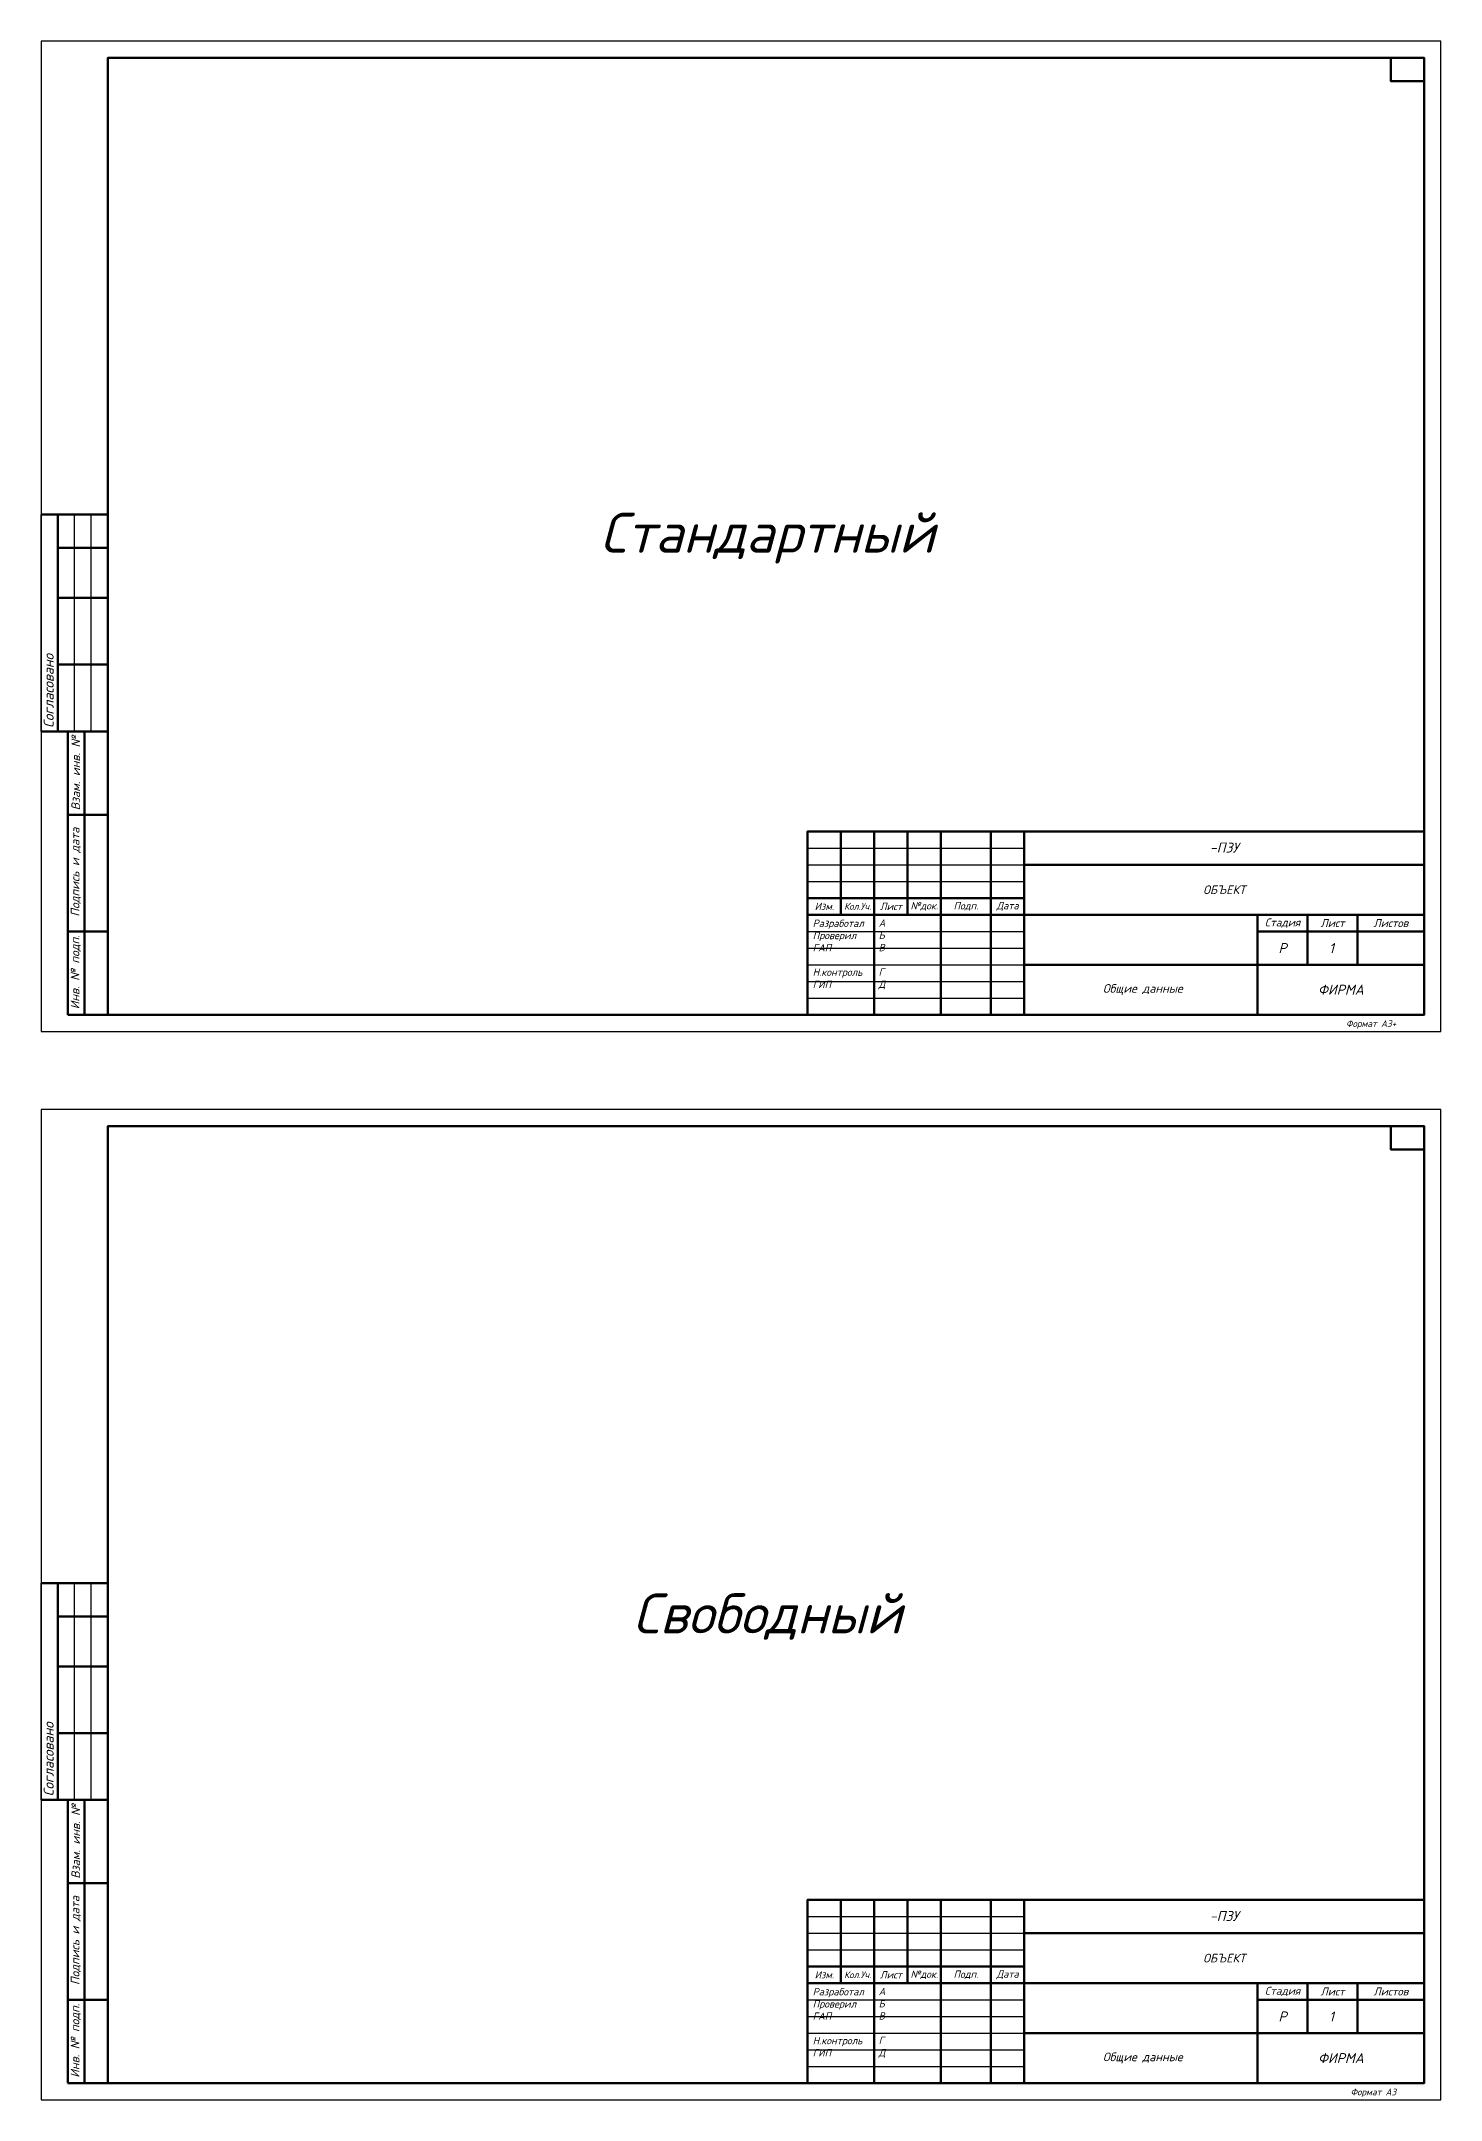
# Model space of a CAD drawing. Header units: millimetres. Extents: x -753 to 824, y -643 to 389.
# Drawn here: x -667 to -247, y -643 to -26 of the extents above; entities that cross this region are included whole.
import ezdxf
from ezdxf.enums import TextEntityAlignment as Align

# ---------------------------------------------------------------- set-up
doc = ezdxf.new("R2010")
doc.units = ezdxf.units.MM
doc.layers.get('Defpoints').update_dxf_attribs({"color": 4})
doc.styles.get("Standard").update_dxf_attribs({"font": 'isocpeui.ttf', "height": 2})

# ---------------------------------------------------------------- blocks, each defined once
blk = doc.blocks.new('*U37')
at = {"linetype": 'Continuous', "lineweight": -3}
for p, q in [((-20, 85), (-20, 150)), ((-10, 85), (-10, 150)), ((-5, 85), (-5, 150))]:
    blk.add_line(p, q, dxfattribs=at)
at = {"linetype": 'Continuous', "lineweight": 70}
for p, q in [((0, 150), (-20, 150)), ((-15, 85), (-15, 150)), ((-15, 140), (0, 140)), ((-15, 125), (0, 125)), ((-15, 105), (0, 105)), ((-20, 85), (-12, 85))]:
    blk.add_line(p, q, dxfattribs=at)
at = {"color": 7, "lineweight": 70}
for p, q in [((-12, 0), (-12, 85)), ((-12, 85), (0, 85)), ((-7, 0), (-7, 85)), ((-12, 60), (0, 60)), ((-12, 25), (0, 25)), ((0, 0), (-12, 0))]:
    blk.add_line(p, q, dxfattribs=at)
at = {"lineweight": 70}
blk.add_line((0, 85), (0, 0), dxfattribs=at)
at = {"color": 7, "linetype": 'Continuous', "lineweight": 15, "attachment_point": 1, "rotation": 90}
for s, insert, char_height, width in [('Согласовано', (-19.24, 86.05), 3, 27.2004), ('Взам. инв. №', (-10.91, 61.3), 2.6, 23.1547), ('Подпись и дата', (-11.11, 29.42), 2.6, 27.5736), ('Инв. № подп.', (-11.13, 1.64), 2.6, 23.1547)]:
    blk.add_mtext(s, dxfattribs=dict(at, insert=insert, char_height=char_height, width=width))
blk = doc.blocks.new('*U73')
at = {"color": 7, "lineweight": 70}
blk.add_lwpolyline([(-185, 0), (0, 0), (0, 55), (-185, 55)], close=True, dxfattribs=at)
at = {"color": 7, "lineweight": -3}
for points in [[(-185, 50), (-120, 50)], [(-185, 45), (-120, 45)], [(-185, 40), (-120, 40)], [(-185, 25), (-120, 25)], [(-185, 20), (-120, 20)], [(-185, 15), (-120, 15)], [(-185, 10), (-120, 10)], [(-185, 5), (-120, 5)]]:
    blk.add_lwpolyline(points, dxfattribs=at)
at = {"color": 7, "lineweight": 70}
for points in [[(-175, 55), (-175, 30)], [(-165, 55), (-165, 0)], [(-155, 55), (-155, 30)], [(-145, 55), (-145, 0)], [(-130, 55), (-130, 0)], [(-120, 55), (-120, 0)], [(-120, 45), (0, 45)], [(-185, 35), (-120, 35)], [(-185, 30), (-120, 30)], [(-120, 30), (0, 30)], [(-50, 30), (-50, 0)], [(-50, 25), (0, 25)], [(-35, 30), (-35, 15)], [(-20, 30), (-20, 15)], [(-120, 15), (0, 15)]]:
    blk.add_lwpolyline(points, dxfattribs=at)
for s, insert, char_height, width, attachment_point in [('ОБЪЕКТ', (-60, 37.5), 2.6, 120, 5), ('Разработал Проверил {\\C7; \\H1.58333x; \\H0.63158x;ГАП  \\H1.38889x; \\H0.72x;\\P\\H1.4537x; \\H0.6879x;\\PН.контроль  \\H1.4321x; \\H0.69828x;ГИП\\H1.4393x; }', (-183.49, 28.53), 2.2, 19.8145, 1), ('A\\PБ{\\H1.58333x; }\\PВ{\\H1.38889x; }\\P{\\H1.4537x; }\\PГ{\\H1.4321x; }\\PД{\\H1.4393x; }', (-163.7, 28.58), 2.2, 17.0918, 1)]:
    blk.add_mtext(s, dxfattribs=dict(insert=insert, char_height=char_height, width=width, attachment_point=attachment_point))
at = {"color": 7, "attachment_point": 5}
for s, insert, char_height, width in [('Изм.', (-180, 32.5), 2.2, 10), ('Кол.Уч.', (-170, 32.5), 2, 10), ('Лист', (-160, 32.5), 2.2, 10.0018), ('№док.', (-150, 32.5), 2.2, 10), ('Подп.', (-137.5, 32.5), 2.2, 15), ('Дата', (-125, 32.5), 2.2, 10), ('Стадия', (-42.5, 27.5), 2.4, 15), ('Лист', (-27.5, 27.5), 2.4, 15), ('Листов', (-10, 27.5), 2.4, 20), ('Р', (-42.5, 20), 3, 15), ('ФИРМА', (-25, 7.5), 3, 50)]:
    blk.add_mtext(s, dxfattribs=dict(at, insert=insert, char_height=char_height, width=width))
for tag, p in [('ШИФР', (-60, 50.14)), ('НОМЕР', (-27.79, 19.98))]:
    blk.add_attdef(tag, text='', height=3).set_placement(p, align=Align.MIDDLE_CENTER)
at = {"flags": 8}
blk.add_attdef('НАИМЕНОВАНИЕ', text='', height=2.6, dxfattribs=at).set_placement((-84.16, 7.69), align=Align.MIDDLE_CENTER)
blk = doc.blocks.new('*U48')
at = {"lineweight": 70}
blk.add_lwpolyline([(20, 5), (415, 5), (415, 292), (20, 292)], close=True, dxfattribs=at)
at = {"color": 7, "linetype": 'Continuous', "lineweight": 70}
blk.add_lwpolyline([(405, 292), (405, 285), (415, 285), (415, 292)], close=True, dxfattribs=at)
at = {"layer": 'Defpoints'}
blk.add_lwpolyline([(0, 0), (420, 0), (420, 297), (0, 297)], close=True, dxfattribs=at)
at = {"oblique": 15}
blk.add_attdef('НОМЕР', text='', height=2, dxfattribs=at).set_placement((410, 288.5), align=Align.MIDDLE_CENTER)
blk.add_attdef('ТЕКСТ_ФОРМАТ', text='', height=2).set_placement((406.61, 2.34), align=Align.MIDDLE_RIGHT)
blk = doc.blocks.new('*U78')
at = {"lineweight": 70}
blk.add_lwpolyline([(20, 5), (415, 5), (415, 292), (20, 292)], close=True, dxfattribs=at)
at = {"color": 7, "linetype": 'Continuous', "lineweight": 70}
blk.add_lwpolyline([(405, 292), (405, 285), (415, 285), (415, 292)], close=True, dxfattribs=at)
at = {"layer": 'Defpoints'}
blk.add_lwpolyline([(0, 0), (420, 0), (420, 297), (0, 297)], close=True, dxfattribs=at)
at = {"oblique": 15}
blk.add_attdef('НОМЕР', text='', height=2, dxfattribs=at).set_placement((410, 288.5), align=Align.MIDDLE_CENTER)
blk.add_attdef('ТЕКСТ_ФОРМАТ', text='', height=2).set_placement((406.61, 2.34), align=Align.MIDDLE_RIGHT)

msp = doc.modelspace()

# ---------------------------------------------------------------- block references
for name, p, values in [('*U78', (-667.03, -323), {'ТЕКСТ_ФОРМАТ': 'Формат A3+'}), ('*U48', (-667.03, -643.45), {'ТЕКСТ_ФОРМАТ': 'Формат A3'})]:
    msp.add_blockref(name, p).add_auto_attribs(values)
at = {"color": 7, "linetype": 'Continuous', "lineweight": 13}
for p in [(-647.03, -318), (-647.03, -638.45)]:
    msp.add_blockref('*U37', p, dxfattribs=at)
ref = msp.add_blockref('*U73', (-252.03, -318))
ref.add_attrib('НОМЕР', '1', dxfattribs={"height": 3}).set_placement((-279.83, -298.01), align=Align.MIDDLE_CENTER)
ref.add_attrib('НАИМЕНОВАНИЕ_001', 'Общие данные', (-348.44, -311.41), dxfattribs={"height": 2.6})
ref.add_attrib('ШИФР', '-ПЗУ', dxfattribs={"height": 3}).set_placement((-312.03, -267.86), align=Align.MIDDLE_CENTER)
ref = msp.add_blockref('*U73', (-252.03, -638.45))
ref.add_attrib('НОМЕР', '1', dxfattribs={"height": 3}).set_placement((-279.83, -618.47), align=Align.MIDDLE_CENTER)
ref.add_attrib('НАИМЕНОВАНИЕ_001', 'Общие данные', (-348.44, -631.87), dxfattribs={"height": 2.6})
ref.add_attrib('ШИФР', '-ПЗУ', dxfattribs={"height": 3}).set_placement((-312.03, -588.31), align=Align.MIDDLE_CENTER)

# ---------------------------------------------------------------- texts
at = {"color": 1, "char_height": 12, "attachment_point": 5}
for s, insert in [('Стандартный', (-449.12, -175.04)), ('Свободный', (-449.12, -498.51))]:
    msp.add_mtext_dynamic_manual_height_columns(s, width=359.7365, gutter_width=6, heights=[0], dxfattribs=dict(at, insert=insert))

doc.saveas('drawing.dxf')
